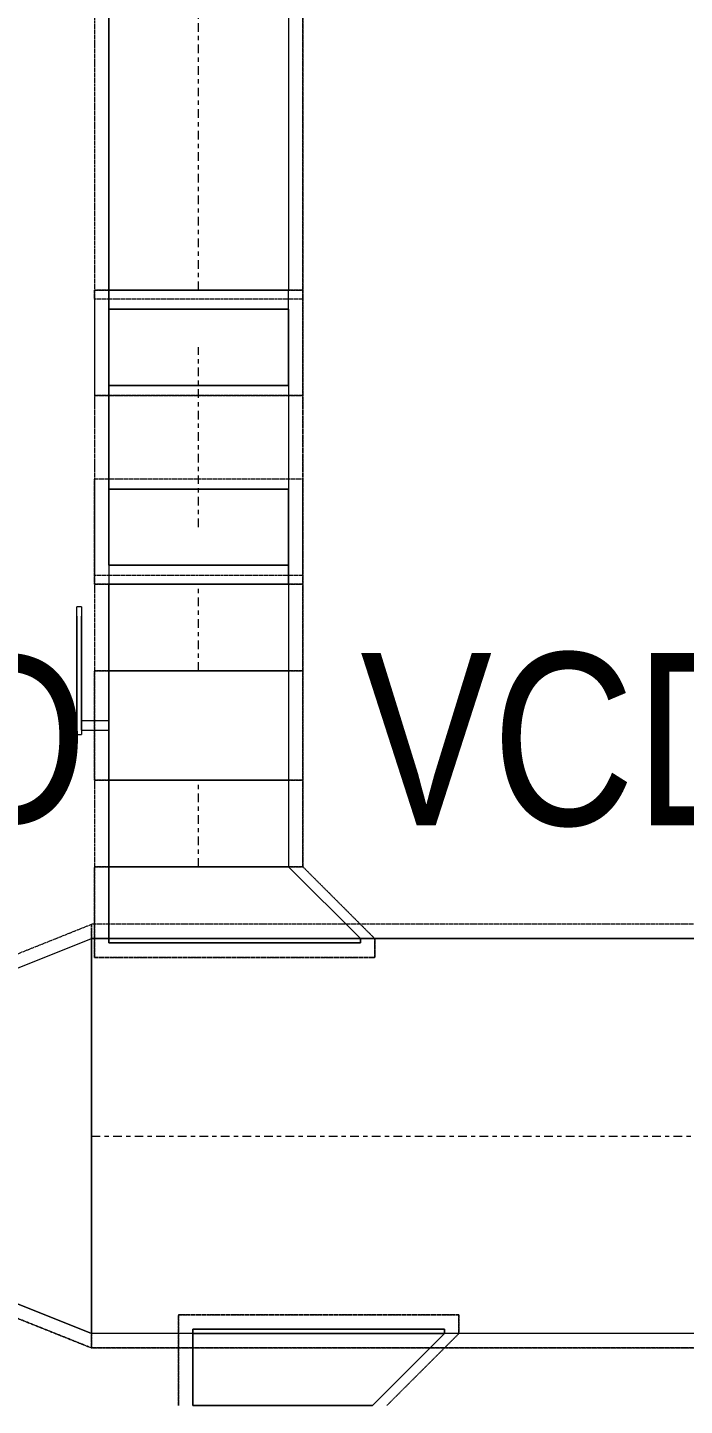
# Model space of a CAD drawing. Header units: inches. Extents: x -83664 to 20107, y -47222 to 19398.
# Drawn here: x -20437 to -19523, y -13495 to -11577 of the extents above; entities that cross this region are included whole.
import ezdxf

# ---------------------------------------------------------------- set-up
doc = ezdxf.new("R2010")
doc.units = ezdxf.units.IN
doc.header["$MEASUREMENT"] = 0
doc.linetypes.add('Center', pattern=[29.999999, 12, -6, 6, -6])
doc.linetypes.add('Hidden 0_50', pattern=[1.0584, 0.5292, -0.5292])
doc.layers.add('G-ANNO-TEXT', color=7, linetype='Continuous', lineweight=9)
doc.layers.add('M-HVAC-DUCT-CNTR', color=7, linetype='Center', lineweight=9)
doc.layers.add('M-HVAC-DUCT', color=7, linetype='Continuous', lineweight=9, true_color=0xffe97f)
doc.styles.add('Arial Narrow_21', font='ARIALN.TTF', dxfattribs={"height": 240})

# ---------------------------------------------------------------- blocks, each defined once
blk = doc.blocks.new('M_Rectangular Transition - Length - Standard-8295169-FIRST FLOOR AC CONDITIONING LAYOUT - PART A')
at = {"layer": 'M-HVAC-DUCT', "color": 6, "true_color": 0xff00ff}
for p, q in [((0, 125), (375, 275)), ((0, 125), (375, 275)), ((375, -275), (375, 275)), ((375, 275), (375, -275)), ((0, 125), (0, -125)), ((0, -125), (0, 125)), ((0, -125), (375, -275)), ((375, -275), (0, -125))]:
    blk.add_line(p, q, dxfattribs=at)
blk = doc.blocks.new('M_Rectangular Tap - Beveled - Standard-7238378-FIRST FLOOR AC CONDITIONING LAYOUT - PART A')
at = {"layer": 'M-HVAC-DUCT', "color": 6, "true_color": 0xff00ff}
for p, q in [((0, 225), (-6.096, 225)), ((-6.096, -125), (-6.096, 225)), ((-6.096, 225), (-6.096, -125)), ((-6.096, 225), (0, 225)), ((100, 125), (0, 225)), ((100, 125), (0, 225)), ((100, 125), (100, -125)), ((100, -125), (100, 125)), ((-6.096, -125), (100, -125)), ((100, -125), (-6.096, -125))]:
    blk.add_line(p, q, dxfattribs=at)
blk = doc.blocks.new('M_Rectangular Elbow - Radius - 0_75 W-7399494-FIRST FLOOR AC CONDITIONING LAYOUT - PART A')
at = {"layer": 'M-HVAC-DUCT', "color": 6, "true_color": 0xff00ff}
for p, q in [((131382.4, 86153), (131132.4, 86153)), ((131132.4, 86153), (131132.4, 86046.9)), ((131132.4, 86153), (131132.4, 86020.4)), ((131382.4, 86046.9), (131382.4, 86153)), ((131382.4, 86153), (131382.4, 86020.4)), ((131132.4, 86046.9), (131382.4, 86046.9)), ((131132.4, 86046.9), (131132.4, 86020.4)), ((131382.4, 86020.4), (131382.4, 86046.9)), ((131382.4, 86020.4), (131132.4, 86020.4)), ((131132.4, 86020.4), (131382.4, 86020.4))]:
    blk.add_line(p, q, dxfattribs=at)
blk = doc.blocks.new('M_Rectangular Tap - Beveled - Standard-7238948-FIRST FLOOR AC CONDITIONING LAYOUT - PART A')
at = {"layer": 'M-HVAC-DUCT', "color": 6, "true_color": 0xff00ff}
for p, q in [((100, 125), (-6.096, 125)), ((-6.096, 125), (100, 125)), ((-6.096, 125), (-6.096, -225)), ((-6.096, -225), (-6.096, 125)), ((100, 125), (100, -125)), ((100, -125), (100, 125)), ((0, -225), (100, -125)), ((0, -225), (100, -125)), ((-6.096, -225), (0, -225)), ((0, -225), (-6.096, -225))]:
    blk.add_line(p, q, dxfattribs=at)
blk = doc.blocks.new('TEMW-ME-DMP-Volume Control Damper - Standard-7399637-FIRST FLOOR AC CONDITIONING LAYOUT - PART A')
at = {"layer": 'M-HVAC-DUCT', "color": 6, "true_color": 0xff00ff}
for p, q in [((-165.1, 163.1), (-165.1, 169.4)), ((-152.4, 169.4), (-165.1, 169.4)), ((-165.1, 163.1), (-152.4, 163.1)), ((0, 169.4), (-152.4, 169.4)), ((-152.4, 169.4), (0, 169.4)), ((0, 163.1), (-152.4, 163.1)), ((-152.4, 163.1), (0, 163.1)), ((-6.4, 125), (-6.4, 163.1)), ((6.3, 163.1), (-6.4, 163.1)), ((6.3, 163.1), (-6.4, 163.1)), ((12.7, 169.4), (0, 169.4)), ((0, 163.1), (12.7, 163.1)), ((6.3, 163.1), (6.3, 125)), ((12.7, 169.4), (12.7, 163.1)), ((-76.2, 125), (-76.2, -125)), ((-76.2, -125), (-76.2, 125)), ((76.2, 125), (-76.2, 125)), ((-76.2, 125), (76.2, 125)), ((-76.2, 125), (76.2, 125)), ((-6.4, 125), (6.3, 125)), ((-6.4, 125), (6.3, 125)), ((76.2, 125), (76.2, -125)), ((76.2, -125), (76.2, 125)), ((-76.2, -125), (76.2, -125)), ((-76.2, -125), (76.2, -125)), ((-76.2, -125), (76.2, -125))]:
    blk.add_line(p, q, dxfattribs=at)
blk = doc.blocks.new('M_Rectangular Elbow - Radius - 0_75 W-V177-FIRST FLOOR AC CONDITIONING LAYOUT - PART A')
at = {"layer": 'M-HVAC-DUCT', "color": 6, "true_color": 0xff00ff}
for p, q in [((131132.4, 86429.8), (131382.4, 86429.8)), ((131382.4, 86429.8), (131132.4, 86429.8)), ((131132.4, 86429.8), (131132.4, 86403.3)), ((131132.4, 86297.3), (131132.4, 86429.8)), ((131382.4, 86403.3), (131382.4, 86429.8)), ((131382.4, 86297.3), (131382.4, 86429.8)), ((131132.4, 86403.3), (131382.4, 86403.3)), ((131132.4, 86297.3), (131132.4, 86403.3)), ((131382.4, 86403.3), (131382.4, 86297.3)), ((131382.4, 86297.3), (131132.4, 86297.3))]:
    blk.add_line(p, q, dxfattribs=at)
blk = doc.blocks.new('TEMW-SMBZ-HO-BM-HVAC-00002_rvt-1-FIRST FLOOR AC CONDITIONING LAYOUT - PART A')
at = {"layer": 'M-HVAC-DUCT', "color": 6, "linetype": 'Hidden 0_50', "true_color": 0xff00ff}
for p, q in [((131112.4, 90584.2), (131112.4, 86429.8)), ((131112.4, 90584.2), (131112.4, 86429.8)), ((131402.4, 86429.8), (131402.4, 90584.2)), ((131402.4, 90584.2), (131402.4, 86429.8)), ((131402.4, 86429.8), (131112.4, 86429.8)), ((131112.4, 86429.8), (131402.4, 86429.8)), ((131112.4, 86417.5), (131112.4, 86429.8)), ((131112.4, 86429.8), (131112.4, 86283.1)), ((131112.4, 86429.8), (131402.4, 86429.8)), ((131402.4, 86429.8), (131112.4, 86429.8)), ((131402.4, 86417.5), (131112.4, 86417.5)), ((131112.4, 86417.5), (131112.4, 86283.1)), ((131112.4, 86417.5), (131112.4, 86167.1)), ((131112.4, 86417.5), (131112.4, 86283.1)), ((131402.4, 86417.5), (131112.4, 86417.5)), ((131402.4, 86283.1), (131402.4, 86429.8)), ((131402.4, 86429.8), (131402.4, 86417.5)), ((131402.4, 86283.1), (131402.4, 86417.5)), ((131402.4, 86417.5), (131402.4, 86167.1)), ((131402.4, 86283.1), (131402.4, 86417.5)), ((131112.4, 86283.1), (131402.4, 86283.1)), ((131112.4, 86283.1), (131112.4, 86032.8)), ((131402.4, 86283.1), (131112.4, 86283.1)), ((131402.4, 86032.8), (131402.4, 86283.1)), ((131112.4, 86032.8), (131112.4, 86167.1)), ((131112.4, 86167.1), (131402.4, 86167.1)), ((131112.4, 86032.8), (131112.4, 86167.1)), ((131112.4, 86167.1), (131112.4, 86020.4)), ((131112.4, 86167.1), (131402.4, 86167.1)), ((131402.4, 86167.1), (131402.4, 86032.8)), ((131402.4, 86020.4), (131402.4, 86167.1)), ((131402.4, 86167.1), (131402.4, 86032.8)), ((131402.4, 86032.8), (131112.4, 86032.8)), ((131112.4, 86020.4), (131112.4, 86032.8)), ((131402.4, 86032.8), (131112.4, 86032.8)), ((131402.4, 86032.8), (131402.4, 86020.4)), ((131402.4, 86020.4), (131112.4, 86020.4)), ((131112.4, 86020.4), (131402.4, 86020.4)), ((131112.4, 86020.4), (131112.4, 85899.9)), ((131112.4, 86020.4), (131112.4, 85899.9)), ((131112.4, 86020.4), (131402.4, 86020.4)), ((131112.4, 86020.4), (131402.4, 86020.4)), ((131402.4, 85899.9), (131402.4, 86020.4)), ((131402.4, 86020.4), (131402.4, 85899.9)), ((131402.4, 85899.9), (131112.4, 85899.9)), ((131112.4, 85899.9), (131402.4, 85899.9)), ((131402.4, 85899.9), (131112.4, 85899.9)), ((131112.4, 85899.9), (131112.4, 85747.5)), ((131112.4, 85747.5), (131112.4, 85899.9)), ((131112.4, 85899.9), (131402.4, 85899.9)), ((131402.4, 85747.5), (131402.4, 85899.9)), ((131402.4, 85899.9), (131402.4, 85747.5)), ((131112.4, 85747.5), (131402.4, 85747.5)), ((131402.4, 85747.5), (131112.4, 85747.5)), ((131402.4, 85747.5), (131112.4, 85747.5)), ((131112.4, 85747.5), (131402.4, 85747.5)), ((131112.4, 85747.5), (131112.4, 85627)), ((131112.4, 85747.5), (131112.4, 85627)), ((131402.4, 85627), (131402.4, 85747.5)), ((131402.4, 85747.5), (131402.4, 85627)), ((131112.4, 85627), (131402.4, 85627)), ((131112.4, 85500.9), (131112.4, 85627)), ((131112.4, 85627), (131112.4, 85500.9)), ((131402.4, 85627), (131112.4, 85627)), ((131402.4, 85627), (131112.4, 85627)), ((131112.4, 85627), (131402.4, 85627)), ((131402.4, 85627), (131502.4, 85527)), ((131502.4, 85527), (131402.4, 85627)), ((130733.4, 85397), (131108.4, 85547)), ((130733.4, 85397), (131108.4, 85547)), ((131108.4, 84957), (131108.4, 85547)), ((131108.4, 85547), (131108.4, 84957)), ((132695.6, 85547), (131108.4, 85547)), ((132695.6, 85547), (131108.4, 85547)), ((131108.4, 84957), (131108.4, 85547)), ((131108.4, 85547), (131108.4, 84957)), ((131502.4, 85527), (131502.4, 85500.9)), ((131502.4, 85500.9), (131502.4, 85527)), ((131502.4, 85500.9), (131112.4, 85500.9)), ((131112.4, 85500.9), (131502.4, 85500.9)), ((130733.4, 85107), (131108.4, 84957)), ((131108.4, 84957), (130733.4, 85107)), ((131229.4, 84877), (131229.4, 85003.1)), ((131229.4, 85003.1), (131619.4, 85003.1)), ((131619.4, 85003.1), (131229.4, 85003.1)), ((131229.4, 85003.1), (131229.4, 84877)), ((131619.4, 85003.1), (131619.4, 84977)), ((131619.4, 84977), (131619.4, 85003.1)), ((131619.4, 84977), (131519.4, 84877)), ((131519.4, 84877), (131619.4, 84977)), ((131108.4, 84957), (132695.6, 84957)), ((132695.6, 84957), (131108.4, 84957))]:
    blk.add_line(p, q, dxfattribs=at)
at = {"layer": 'M-HVAC-DUCT', "color": 6, "true_color": 0xff00ff}
for p, q in [((131132.4, 86429.8), (131132.4, 90584.2)), ((131132.4, 90584.2), (131132.4, 86429.8)), ((131382.4, 90584.2), (131382.4, 86429.8)), ((131382.4, 90584.2), (131382.4, 86429.8)), ((131132.4, 86429.8), (131382.4, 86429.8)), ((131382.4, 86429.8), (131132.4, 86429.8)), ((131132.4, 86403.3), (131132.4, 86297.3)), ((131382.4, 86403.3), (131132.4, 86403.3)), ((131132.4, 86153), (131132.4, 86403.3)), ((131382.4, 86297.3), (131382.4, 86403.3)), ((131382.4, 86403.3), (131382.4, 86153)), ((131132.4, 86297.3), (131382.4, 86297.3)), ((131132.4, 86297.3), (131132.4, 86046.9)), ((131382.4, 86297.3), (131382.4, 86046.9)), ((131132.4, 86153), (131382.4, 86153)), ((131132.4, 86046.9), (131132.4, 86153)), ((131382.4, 86153), (131382.4, 86046.9)), ((131382.4, 86046.9), (131132.4, 86046.9)), ((131132.4, 86020.4), (131382.4, 86020.4)), ((131382.4, 86020.4), (131132.4, 86020.4)), ((131132.4, 85899.9), (131132.4, 86020.4)), ((131132.4, 86020.4), (131132.4, 85899.9)), ((131382.4, 86020.4), (131382.4, 85899.9)), ((131382.4, 86020.4), (131382.4, 85899.9)), ((131132.4, 85899.9), (131382.4, 85899.9)), ((131382.4, 85899.9), (131132.4, 85899.9)), ((131132.4, 85747.5), (131382.4, 85747.5)), ((131382.4, 85747.5), (131132.4, 85747.5)), ((131132.4, 85627), (131132.4, 85747.5)), ((131132.4, 85747.5), (131132.4, 85627)), ((131382.4, 85747.5), (131382.4, 85627)), ((131382.4, 85747.5), (131382.4, 85627)), ((131132.4, 85627), (131382.4, 85627)), ((131382.4, 85627), (131132.4, 85627)), ((131108.4, 85527), (131108.4, 84977)), ((131108.4, 84977), (131108.4, 85527)), ((131108.4, 85527), (132695.6, 85527)), ((132695.6, 85527), (131108.4, 85527)), ((131132.4, 85520.9), (131132.4, 85527)), ((131482.4, 85527), (131132.4, 85527)), ((131482.4, 85527), (131132.4, 85527)), ((131132.4, 85527), (131132.4, 85520.9)), ((131482.4, 85520.9), (131132.4, 85520.9)), ((131132.4, 85520.9), (131482.4, 85520.9)), ((131482.4, 85527), (131482.4, 85520.9)), ((131482.4, 85520.9), (131482.4, 85527)), ((132695.6, 84977), (131108.4, 84977)), ((132695.6, 84977), (131108.4, 84977)), ((131249.4, 84977), (131249.4, 84983.1)), ((131249.4, 84983.1), (131249.4, 84977)), ((131249.4, 84983.1), (131599.4, 84983.1)), ((131599.4, 84983.1), (131249.4, 84983.1)), ((131249.4, 84977), (131599.4, 84977)), ((131599.4, 84977), (131249.4, 84977)), ((131599.4, 84983.1), (131599.4, 84977)), ((131599.4, 84977), (131599.4, 84983.1))]:
    blk.add_line(p, q, dxfattribs=at)
at = {"layer": 'M-HVAC-DUCT-CNTR', "color": 6, "true_color": 0xff00ff}
for p, q in [((131257.4, 86429.8), (131257.4, 90584.2)), ((131257.4, 86100), (131257.4, 86350.3)), ((131257.4, 85899.9), (131257.4, 86020.4)), ((131257.4, 85627), (131257.4, 85747.5)), ((131108.4, 85252), (132695.6, 85252))]:
    blk.add_line(p, q, dxfattribs=at)
at = {"layer": 'M-HVAC-DUCT', "color": 6, "linetype": 'Hidden 0_50', "lineweight": 9, "true_color": 0xff00ff}
for name, p in [('M_Rectangular Elbow - Radius - 0_75 W-V177-FIRST FLOOR AC CONDITIONING LAYOUT - PART A', (0, 0)), ('M_Rectangular Elbow - Radius - 0_75 W-7399494-FIRST FLOOR AC CONDITIONING LAYOUT - PART A', (0, 0)), ('M_Rectangular Transition - Length - Standard-8295169-FIRST FLOOR AC CONDITIONING LAYOUT - PART A', (130733.4, 85252))]:
    blk.add_blockref(name, p, dxfattribs=at)
at = {"layer": 'M-HVAC-DUCT', "color": 6, "linetype": 'Hidden 0_50', "lineweight": 9, "true_color": 0xff00ff, "extrusion": (0, 0, -1)}
for name, p, rotation in [('TEMW-ME-DMP-Volume Control Damper - Standard-7399637-FIRST FLOOR AC CONDITIONING LAYOUT - PART A', (-131257.4, 85823.7), 270), ('M_Rectangular Tap - Beveled - Standard-7238378-FIRST FLOOR AC CONDITIONING LAYOUT - PART A', (-131257.4, 85527), 90), ('M_Rectangular Tap - Beveled - Standard-7238948-FIRST FLOOR AC CONDITIONING LAYOUT - PART A', (-131374.4, 84977), 270)]:
    blk.add_blockref(name, p, dxfattribs=dict(at, rotation=rotation))
blk = doc.blocks.new('TEMW-SMBZ-HO-BM-HVAC-00002_rvt-2-FIRST FLOOR AC CONDITIONING LAYOUT - PART A')
at = {"layer": 'M-HVAC-DUCT', "color": 6, "linetype": 'Hidden 0_50', "true_color": 0xff00ff}
for p, q in [((131112.4, 90584.2), (131112.4, 86429.8)), ((131112.4, 90584.2), (131112.4, 86429.8)), ((131402.4, 86429.8), (131402.4, 90584.2)), ((131402.4, 90584.2), (131402.4, 86429.8)), ((131402.4, 86429.8), (131112.4, 86429.8)), ((131112.4, 86429.8), (131402.4, 86429.8)), ((131112.4, 86417.5), (131112.4, 86429.8)), ((131112.4, 86429.8), (131112.4, 86283.1)), ((131112.4, 86429.8), (131402.4, 86429.8)), ((131402.4, 86429.8), (131112.4, 86429.8)), ((131402.4, 86417.5), (131112.4, 86417.5)), ((131112.4, 86417.5), (131112.4, 86283.1)), ((131112.4, 86417.5), (131112.4, 86167.1)), ((131112.4, 86417.5), (131112.4, 86283.1)), ((131402.4, 86417.5), (131112.4, 86417.5)), ((131402.4, 86283.1), (131402.4, 86429.8)), ((131402.4, 86429.8), (131402.4, 86417.5)), ((131402.4, 86283.1), (131402.4, 86417.5)), ((131402.4, 86417.5), (131402.4, 86167.1)), ((131402.4, 86283.1), (131402.4, 86417.5)), ((131112.4, 86283.1), (131402.4, 86283.1)), ((131112.4, 86283.1), (131112.4, 86032.8)), ((131402.4, 86283.1), (131112.4, 86283.1)), ((131402.4, 86032.8), (131402.4, 86283.1)), ((131112.4, 86032.8), (131112.4, 86167.1)), ((131112.4, 86167.1), (131402.4, 86167.1)), ((131112.4, 86032.8), (131112.4, 86167.1)), ((131112.4, 86167.1), (131112.4, 86020.4)), ((131112.4, 86167.1), (131402.4, 86167.1)), ((131402.4, 86167.1), (131402.4, 86032.8)), ((131402.4, 86020.4), (131402.4, 86167.1)), ((131402.4, 86167.1), (131402.4, 86032.8)), ((131402.4, 86032.8), (131112.4, 86032.8)), ((131112.4, 86020.4), (131112.4, 86032.8)), ((131402.4, 86032.8), (131112.4, 86032.8)), ((131402.4, 86032.8), (131402.4, 86020.4)), ((131402.4, 86020.4), (131112.4, 86020.4)), ((131112.4, 86020.4), (131402.4, 86020.4)), ((131112.4, 86020.4), (131112.4, 85899.9)), ((131112.4, 86020.4), (131112.4, 85899.9)), ((131112.4, 86020.4), (131402.4, 86020.4)), ((131112.4, 86020.4), (131402.4, 86020.4)), ((131402.4, 85899.9), (131402.4, 86020.4)), ((131402.4, 86020.4), (131402.4, 85899.9)), ((131402.4, 85899.9), (131112.4, 85899.9)), ((131112.4, 85899.9), (131402.4, 85899.9)), ((131402.4, 85899.9), (131112.4, 85899.9)), ((131112.4, 85899.9), (131112.4, 85747.5)), ((131112.4, 85747.5), (131112.4, 85899.9)), ((131112.4, 85899.9), (131402.4, 85899.9)), ((131402.4, 85747.5), (131402.4, 85899.9)), ((131402.4, 85899.9), (131402.4, 85747.5)), ((131112.4, 85747.5), (131402.4, 85747.5)), ((131402.4, 85747.5), (131112.4, 85747.5)), ((131402.4, 85747.5), (131112.4, 85747.5)), ((131112.4, 85747.5), (131402.4, 85747.5)), ((131112.4, 85747.5), (131112.4, 85627)), ((131112.4, 85747.5), (131112.4, 85627)), ((131402.4, 85627), (131402.4, 85747.5)), ((131402.4, 85747.5), (131402.4, 85627)), ((131112.4, 85627), (131402.4, 85627)), ((131112.4, 85500.9), (131112.4, 85627)), ((131112.4, 85627), (131112.4, 85500.9)), ((131402.4, 85627), (131112.4, 85627)), ((131402.4, 85627), (131112.4, 85627)), ((131112.4, 85627), (131402.4, 85627)), ((131402.4, 85627), (131502.4, 85527)), ((131502.4, 85527), (131402.4, 85627)), ((130733.4, 85397), (131108.4, 85547)), ((130733.4, 85397), (131108.4, 85547)), ((131108.4, 84957), (131108.4, 85547)), ((131108.4, 85547), (131108.4, 84957)), ((132695.6, 85547), (131108.4, 85547)), ((132695.6, 85547), (131108.4, 85547)), ((131108.4, 84957), (131108.4, 85547)), ((131108.4, 85547), (131108.4, 84957)), ((131502.4, 85527), (131502.4, 85500.9)), ((131502.4, 85500.9), (131502.4, 85527)), ((131502.4, 85500.9), (131112.4, 85500.9)), ((131112.4, 85500.9), (131502.4, 85500.9)), ((130733.4, 85107), (131108.4, 84957)), ((131108.4, 84957), (130733.4, 85107)), ((131229.4, 84877), (131229.4, 85003.1)), ((131229.4, 85003.1), (131619.4, 85003.1)), ((131619.4, 85003.1), (131229.4, 85003.1)), ((131229.4, 85003.1), (131229.4, 84877)), ((131619.4, 85003.1), (131619.4, 84977)), ((131619.4, 84977), (131619.4, 85003.1)), ((131619.4, 84977), (131519.4, 84877)), ((131519.4, 84877), (131619.4, 84977)), ((131108.4, 84957), (132695.6, 84957)), ((132695.6, 84957), (131108.4, 84957))]:
    blk.add_line(p, q, dxfattribs=at)
at = {"layer": 'M-HVAC-DUCT', "color": 6, "true_color": 0xff00ff}
for p, q in [((131132.4, 86429.8), (131132.4, 90584.2)), ((131132.4, 90584.2), (131132.4, 86429.8)), ((131382.4, 90584.2), (131382.4, 86429.8)), ((131382.4, 90584.2), (131382.4, 86429.8)), ((131132.4, 86429.8), (131382.4, 86429.8)), ((131382.4, 86429.8), (131132.4, 86429.8)), ((131132.4, 86403.3), (131132.4, 86297.3)), ((131382.4, 86403.3), (131132.4, 86403.3)), ((131132.4, 86153), (131132.4, 86403.3)), ((131382.4, 86297.3), (131382.4, 86403.3)), ((131382.4, 86403.3), (131382.4, 86153)), ((131132.4, 86297.3), (131382.4, 86297.3)), ((131132.4, 86297.3), (131132.4, 86046.9)), ((131382.4, 86297.3), (131382.4, 86046.9)), ((131132.4, 86153), (131382.4, 86153)), ((131132.4, 86046.9), (131132.4, 86153)), ((131382.4, 86153), (131382.4, 86046.9)), ((131382.4, 86046.9), (131132.4, 86046.9)), ((131132.4, 86020.4), (131382.4, 86020.4)), ((131382.4, 86020.4), (131132.4, 86020.4)), ((131132.4, 85899.9), (131132.4, 86020.4)), ((131132.4, 86020.4), (131132.4, 85899.9)), ((131382.4, 86020.4), (131382.4, 85899.9)), ((131382.4, 86020.4), (131382.4, 85899.9)), ((131132.4, 85899.9), (131382.4, 85899.9)), ((131382.4, 85899.9), (131132.4, 85899.9)), ((131132.4, 85747.5), (131382.4, 85747.5)), ((131382.4, 85747.5), (131132.4, 85747.5)), ((131132.4, 85627), (131132.4, 85747.5)), ((131132.4, 85747.5), (131132.4, 85627)), ((131382.4, 85747.5), (131382.4, 85627)), ((131382.4, 85747.5), (131382.4, 85627)), ((131132.4, 85627), (131382.4, 85627)), ((131382.4, 85627), (131132.4, 85627)), ((131108.4, 85527), (131108.4, 84977)), ((131108.4, 84977), (131108.4, 85527)), ((131108.4, 85527), (132695.6, 85527)), ((132695.6, 85527), (131108.4, 85527)), ((131132.4, 85520.9), (131132.4, 85527)), ((131482.4, 85527), (131132.4, 85527)), ((131482.4, 85527), (131132.4, 85527)), ((131132.4, 85527), (131132.4, 85520.9)), ((131482.4, 85520.9), (131132.4, 85520.9)), ((131132.4, 85520.9), (131482.4, 85520.9)), ((131482.4, 85527), (131482.4, 85520.9)), ((131482.4, 85520.9), (131482.4, 85527)), ((132695.6, 84977), (131108.4, 84977)), ((132695.6, 84977), (131108.4, 84977)), ((131249.4, 84977), (131249.4, 84983.1)), ((131249.4, 84983.1), (131249.4, 84977)), ((131249.4, 84983.1), (131599.4, 84983.1)), ((131599.4, 84983.1), (131249.4, 84983.1)), ((131249.4, 84977), (131599.4, 84977)), ((131599.4, 84977), (131249.4, 84977)), ((131599.4, 84983.1), (131599.4, 84977)), ((131599.4, 84977), (131599.4, 84983.1))]:
    blk.add_line(p, q, dxfattribs=at)
at = {"layer": 'M-HVAC-DUCT-CNTR', "color": 6, "true_color": 0xff00ff}
for p, q in [((131257.4, 86429.8), (131257.4, 90584.2)), ((131257.4, 86100), (131257.4, 86350.3)), ((131257.4, 85899.9), (131257.4, 86020.4)), ((131257.4, 85627), (131257.4, 85747.5)), ((131108.4, 85252), (132695.6, 85252))]:
    blk.add_line(p, q, dxfattribs=at)
at = {"layer": 'M-HVAC-DUCT', "color": 6, "linetype": 'Hidden 0_50', "lineweight": 9, "true_color": 0xff00ff}
for name, p in [('M_Rectangular Elbow - Radius - 0_75 W-V177-FIRST FLOOR AC CONDITIONING LAYOUT - PART A', (0, 0)), ('M_Rectangular Elbow - Radius - 0_75 W-7399494-FIRST FLOOR AC CONDITIONING LAYOUT - PART A', (0, 0)), ('M_Rectangular Transition - Length - Standard-8295169-FIRST FLOOR AC CONDITIONING LAYOUT - PART A', (130733.4, 85252))]:
    blk.add_blockref(name, p, dxfattribs=at)
at = {"layer": 'M-HVAC-DUCT', "color": 6, "linetype": 'Hidden 0_50', "lineweight": 9, "true_color": 0xff00ff, "extrusion": (0, 0, -1)}
for name, p, rotation in [('TEMW-ME-DMP-Volume Control Damper - Standard-7399637-FIRST FLOOR AC CONDITIONING LAYOUT - PART A', (-131257.4, 85823.7), 270), ('M_Rectangular Tap - Beveled - Standard-7238378-FIRST FLOOR AC CONDITIONING LAYOUT - PART A', (-131257.4, 85527), 90), ('M_Rectangular Tap - Beveled - Standard-7238948-FIRST FLOOR AC CONDITIONING LAYOUT - PART A', (-131374.4, 84977), 270)]:
    blk.add_blockref(name, p, dxfattribs=dict(at, rotation=rotation))

msp = doc.modelspace()

# ---------------------------------------------------------------- block references
at = {"lineweight": 5}
for name in ['TEMW-SMBZ-HO-BM-HVAC-00002_rvt-1-FIRST FLOOR AC CONDITIONING LAYOUT - PART A', 'TEMW-SMBZ-HO-BM-HVAC-00002_rvt-2-FIRST FLOOR AC CONDITIONING LAYOUT - PART A']:
    msp.add_blockref(name, (-151456.7, -98372.2), dxfattribs=at)

# ---------------------------------------------------------------- texts
at = {"layer": 'G-ANNO-TEXT', "char_height": 240, "width": 733.544, "attachment_point": 1, "style": 'Arial Narrow_21'}
for insert in [(-20934.3, -12447.3), (-19974.3, -12447.3)]:
    msp.add_mtext('VCD', dxfattribs=dict(at, insert=insert))

doc.saveas('drawing.dxf')
